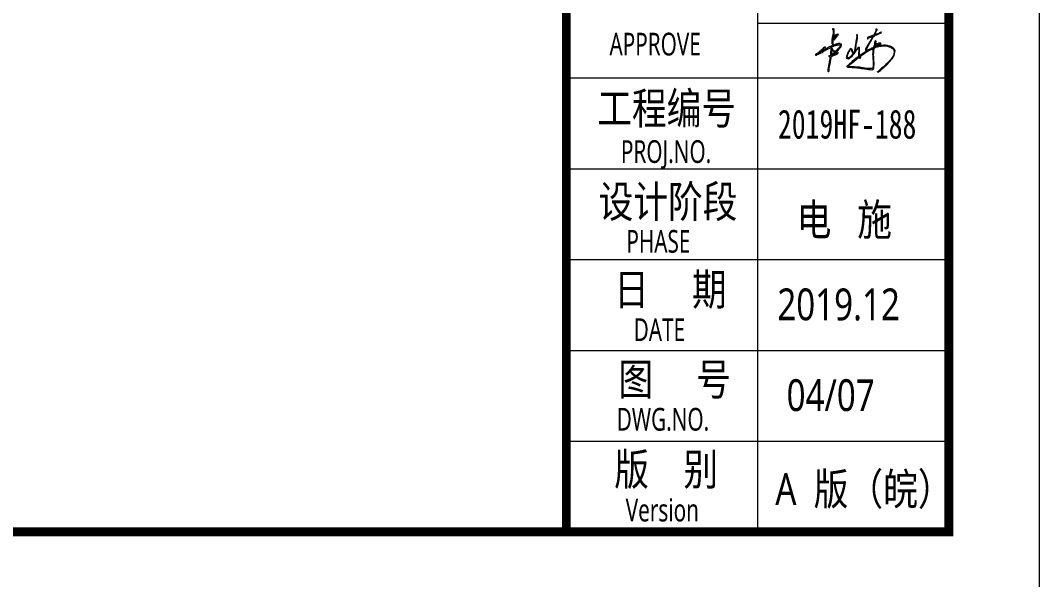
# Model space of a CAD drawing. Header units: inches. Extents: x -3272461 to -2504170, y 403793 to 1071042.
# Drawn here: x -2957529 to -2940702, y 711843 to 721081 of the extents above; entities that cross this region are included whole.
import ezdxf
from ezdxf.enums import TextEntityAlignment as Align

# ---------------------------------------------------------------- set-up
doc = ezdxf.new("R2010")
doc.units = ezdxf.units.IN
doc.header["$LTSCALE"] = 1000
doc.header["$MEASUREMENT"] = 0
doc.linetypes.add('LENGSHUI', pattern=[22, 20, -1, 0, -1])
doc.layers.get('0').update_dxf_attribs({"lineweight": 18})
for name, color, linetype, lineweight in [('0-TK', 4, 'Continuous', 18), ('00签名', 7, 'LENGSHUI', 18), ('PUB_TITLE', 153, 'Continuous', 18), ('图签文字', 4, 'Continuous', 18)]:
    doc.layers.add(name, color=color, linetype=linetype, lineweight=lineweight)
doc.styles.add('-黑体', font='', dxfattribs={"width": 0.7})
doc.styles.add('建筑图签-黑', font='', dxfattribs={"width": 0.7})
doc.styles.get('-黑体').set_extended_font_data('微软雅黑')
doc.styles.get('建筑图签-黑').set_extended_font_data('黑体')

msp = doc.modelspace()

# ---------------------------------------------------------------- hatches: boundary and pattern name
at = {"layer": '00签名', "linetype": 'Continuous'}
h = msp.add_hatch(color=256, dxfattribs=at)
edge = h.paths.add_edge_path(flags=0)
edge.add_arc((-2944113.8, 720697.3), 12.6, 162.8312, 244.10055, ccw=False)
edge.add_line((-2944125.8, 720701), (-2944125.8, 720726.5))
edge.add_line((-2944125.8, 720726.5), (-2944125.4, 720743.3))
edge.add_line((-2944125.4, 720743.3), (-2944125.4, 720766))
edge.add_line((-2944125.4, 720766), (-2944115.7, 720823.6))
edge.add_line((-2944115.7, 720823.6), (-2944106.5, 720870.1))
edge.add_line((-2944106.5, 720870.1), (-2944105.6, 720925.5))
edge.add_line((-2944105.6, 720925.5), (-2944108.7, 720928.6))
edge.add_line((-2944108.7, 720928.6), (-2944111.1, 720922.3))
edge.add_line((-2944111.1, 720922.3), (-2944116.6, 720923.1))
edge.add_line((-2944116.6, 720923.1), (-2944115.8, 720949.2))
edge.add_arc((-2944112.5, 720938), 11.7, 4.53423, 106.73752, ccw=False)
edge.add_line((-2944100.8, 720938.9), (-2944098.5, 720923.9))
edge.add_line((-2944098.5, 720923.9), (-2944099.2, 720863.9))
edge.add_line((-2944099.2, 720863.9), (-2944099.2, 720851.2))
edge.add_line((-2944099.2, 720851.2), (-2944105.6, 720824.4))
edge.add_line((-2944105.6, 720824.4), (-2944112.7, 720794.4))
edge.add_line((-2944112.7, 720794.4), (-2944112.8, 720792.5))
edge.add_line((-2944112.8, 720792.5), (-2944106.1, 720791.9))
edge.add_line((-2944106.1, 720791.9), (-2944100.2, 720807))
edge.add_line((-2944100.2, 720807), (-2944095.1, 720820.4))
edge.add_line((-2944095.1, 720820.4), (-2944087.8, 720829.7))
edge.add_line((-2944087.8, 720829.7), (-2944063, 720848.3))
edge.add_line((-2944063, 720848.3), (-2944038.5, 720856.9))
edge.add_line((-2944038.5, 720856.9), (-2944030, 720852.6))
edge.add_line((-2944030, 720852.6), (-2944038.9, 720828.2))
edge.add_line((-2944038.9, 720828.2), (-2944058.3, 720803))
edge.add_line((-2944058.3, 720803), (-2944083.1, 720776.7))
edge.add_line((-2944083.1, 720776.7), (-2944099.8, 720756.1))
edge.add_arc((-2944098.1, 720764.3), 8.36, 172.35772, 258.29772, ccw=False)
edge.add_line((-2944106.4, 720765.4), (-2944074.2, 720800.3))
edge.add_line((-2944074.2, 720800.3), (-2944067.2, 720811.5))
edge.add_line((-2944067.2, 720811.5), (-2944062.6, 720819.7))
edge.add_line((-2944062.6, 720819.7), (-2944059.5, 720826.3))
edge.add_line((-2944059.5, 720826.3), (-2944054.4, 720832.5))
edge.add_line((-2944054.4, 720832.5), (-2944048.2, 720837.1))
edge.add_line((-2944048.2, 720837.1), (-2944043.1, 720839.1))
edge.add_line((-2944043.1, 720839.1), (-2944043.7, 720840.8))
edge.add_line((-2944043.7, 720840.8), (-2944045.1, 720842.2))
edge.add_line((-2944045.1, 720842.2), (-2944047.7, 720842.9))
edge.add_line((-2944047.7, 720842.9), (-2944050.6, 720842.5))
edge.add_line((-2944050.6, 720842.5), (-2944054, 720840.5))
edge.add_line((-2944054, 720840.5), (-2944054.8, 720838.4))
edge.add_line((-2944054.8, 720838.4), (-2944056.7, 720835.9))
edge.add_line((-2944056.7, 720835.9), (-2944059.5, 720835.7))
edge.add_line((-2944059.5, 720835.7), (-2944064.1, 720835.7))
edge.add_line((-2944064.1, 720835.7), (-2944065.4, 720835.1))
edge.add_line((-2944065.4, 720835.1), (-2944065.4, 720833.2))
edge.add_line((-2944065.4, 720833.2), (-2944065.2, 720831.5))
edge.add_line((-2944065.2, 720831.5), (-2944066.2, 720829.8))
edge.add_line((-2944066.2, 720829.8), (-2944068.6, 720829.8))
edge.add_line((-2944068.6, 720829.8), (-2944070.9, 720830))
edge.add_line((-2944070.9, 720830), (-2944072.6, 720828.5))
edge.add_line((-2944072.6, 720828.5), (-2944074.7, 720825.1))
edge.add_line((-2944074.7, 720825.1), (-2944075.7, 720824.3))
edge.add_line((-2944075.7, 720824.3), (-2944077.2, 720823))
edge.add_line((-2944077.2, 720823), (-2944079.1, 720819.9))
edge.add_line((-2944079.1, 720819.9), (-2944081.2, 720818.2))
edge.add_line((-2944081.2, 720818.2), (-2944083.1, 720816.1))
edge.add_line((-2944083.1, 720816.1), (-2944084.6, 720814.4))
edge.add_line((-2944084.6, 720814.4), (-2944088.4, 720811.6))
edge.add_line((-2944088.4, 720811.6), (-2944089.9, 720809.7))
edge.add_line((-2944089.9, 720809.7), (-2944092.4, 720805.1))
edge.add_line((-2944092.4, 720805.1), (-2944093.3, 720803.6))
edge.add_line((-2944093.3, 720803.6), (-2944095.6, 720798.9))
edge.add_line((-2944095.6, 720798.9), (-2944097.3, 720793.2))
edge.add_line((-2944097.3, 720793.2), (-2944098.3, 720790.3))
edge.add_line((-2944098.3, 720790.3), (-2944098.7, 720787.3))
edge.add_line((-2944098.7, 720787.3), (-2944099.4, 720785.9))
edge.add_line((-2944099.4, 720785.9), (-2944116, 720785.6))
edge.add_line((-2944116, 720785.6), (-2944115, 720778.2))
edge.add_line((-2944115, 720778.2), (-2944115.5, 720772))
edge.add_line((-2944115.5, 720772), (-2944116.1, 720765))
edge.add_line((-2944116.1, 720765), (-2944115.8, 720761.2))
edge.add_line((-2944115.8, 720761.2), (-2944117.7, 720757.2))
edge.add_line((-2944117.7, 720757.2), (-2944118.5, 720754.5))
edge.add_line((-2944118.5, 720754.5), (-2944117.2, 720749.1))
edge.add_line((-2944117.2, 720749.1), (-2944116.9, 720745.9))
edge.add_line((-2944116.9, 720745.9), (-2944116.3, 720742.7))
edge.add_line((-2944116.3, 720742.7), (-2944115.8, 720740))
edge.add_line((-2944115.8, 720740), (-2944115, 720735.1))
edge.add_line((-2944115, 720735.1), (-2944115.8, 720730.6))
edge.add_line((-2944115.8, 720730.6), (-2944116.6, 720727.9))
edge.add_line((-2944116.6, 720727.9), (-2944118.5, 720724.4))
edge.add_line((-2944118.5, 720724.4), (-2944118.5, 720719.8))
edge.add_line((-2944118.5, 720719.8), (-2944118.5, 720715.8))
edge.add_line((-2944118.5, 720715.8), (-2944117.7, 720710.9))
edge.add_line((-2944117.7, 720710.9), (-2944117.2, 720705))
edge.add_line((-2944117.2, 720705), (-2944115.5, 720699.1))
edge.add_line((-2944115.5, 720699.1), (-2944115.3, 720693.2))
edge.add_line((-2944115.3, 720693.2), (-2944113.9, 720688.3))
edge.add_line((-2944113.9, 720688.3), (-2944115.5, 720686.2))
edge.add_line((-2944115.5, 720686.2), (-2944119.3, 720686))
for points in [[(-2943372.8, 720223.5), (-2943331.4, 720255.3), (-2943221.4, 720353), (-2943150.3, 720428.3), (-2943132.4, 720454.2), (-2943118.3, 720473.3), (-2943109.9, 720489.6), (-2943095.8, 720527.2), (-2943090.8, 720554.1), (-2943089.6, 720579.4), (-2943093.6, 720594), (-2943110.7, 720617.2), (-2943121.1, 720628.7), (-2943131.6, 720635.1), (-2943143.5, 720642.1), (-2943156, 720649.6), (-2943170.9, 720655), (-2943183.3, 720657.5), (-2943199.8, 720662.5), (-2943213.7, 720666), (-2943236.1, 720668.9), (-2943253.5, 720670.9), (-2943281.9, 720670.9), (-2943319.7, 720667.5), (-2943347.1, 720666), (-2943356.1, 720661), (-2943372.5, 720658), (-2943393.4, 720648.6), (-2943406.8, 720646.1), (-2943385.4, 720661), (-2943359, 720673.4), (-2943349.6, 720683.9), (-2943343.1, 720687.4), (-2943330.7, 720690.8), (-2943323.7, 720695.3), (-2943321.7, 720699.8), (-2943329.2, 720706.3), (-2943336.1, 720710.7), (-2943352.1, 720706.3), (-2943360.5, 720702.3), (-2943366, 720697.3), (-2943377.5, 720694.8), (-2943390.4, 720693.3), (-2943408.8, 720693.3), (-2943413.5, 720697.9), (-2943407.8, 720706.6), (-2943406.6, 720721.7), (-2943403.4, 720733), (-2943402.8, 720740.5), (-2943409.1, 720745.5), (-2943414.1, 720747.4), (-2943419.1, 720741.1), (-2943424.2, 720731.1), (-2943426.7, 720723.6), (-2943427.9, 720713.5), (-2943429.8, 720699.1), (-2943429.8, 720690.3), (-2943430.4, 720680.3), (-2943432.9, 720672.1), (-2943436.1, 720663.4), (-2943438, 720654.6), (-2943440.5, 720645.8), (-2943444.2, 720632), (-2943444.2, 720622.6), (-2943447.4, 720613.8), (-2943450.5, 720603.8), (-2943454.3, 720591.2), (-2943456.2, 720545.3), (-2943458.5, 720519.4), (-2943457.4, 720494.6), (-2943457.4, 720471), (-2943454, 720439.4), (-2943452.9, 720413.5), (-2943450.6, 720393.2), (-2943450.6, 720367.3), (-2943451.7, 720329), (-2943454, 720308.8), (-2943455.2, 720294.1), (-2943461.8, 720289.6), (-2943469.6, 720285.7), (-2943479.1, 720285.2), (-2943498.5, 720285.2), (-2943517.4, 720285.7), (-2943539.7, 720285.7), (-2943563.6, 720289.1), (-2943585.2, 720291.8), (-2943673.6, 720307.3), (-2943696.7, 720307.3), (-2943722.7, 720308.7), (-2943757, 720311.5), (-2943791.4, 720312.9), (-2943827.8, 720315), (-2943849.6, 720319.3), (-2943863.6, 720320.7), (-2943842.5, 720343.8), (-2943816.6, 720362), (-2943793.5, 720385.8), (-2943770.3, 720404.7), (-2943693.8, 720468.4), (-2943657.1, 720491.9), (-2943597.8, 720535.5), (-2943542, 720571.9), (-2943528.9, 720579.7), (-2943513.3, 720589.5), (-2943492.8, 720594.3), (-2943465.6, 720606.5), (-2943454.4, 720615.7), (-2943448.5, 720619.6), (-2943444.2, 720621.7), (-2943444.2, 720632.4), (-2943422.2, 720645.4), (-2943409.7, 720655.3), (-2943385.1, 720669.9), (-2943370.9, 720678.5), (-2943364.9, 720683.7), (-2943361, 720686.3), (-2943368.3, 720687.2), (-2943376.1, 720684.6), (-2943384.7, 720684.2), (-2943401.5, 720686.7), (-2943411, 720686.7), (-2943414.9, 720677.3), (-2943417, 720665.2), (-2943420.1, 720656.6), (-2943423.9, 720647.1), (-2943426.9, 720642.4), (-2943451.5, 720631.6), (-2943458.4, 720627.7), (-2943466.6, 720624.3), (-2943475.2, 720619.9), (-2943490.8, 720613.1), (-2943505, 720605.7), (-2943516.2, 720600.1), (-2943527.9, 720596.2), (-2943536.5, 720592.8), (-2943547.7, 720591.9), (-2943557.2, 720593.7), (-2943565.8, 720596.2), (-2943566.2, 720598.8), (-2943557.2, 720619.1), (-2943516.4, 720689.3), (-2943442.5, 720812.8), (-2943434.6, 720819.4), (-2943427.9, 720822.7), (-2943423.5, 720829), (-2943409.6, 720835.3), (-2943388.4, 720843), (-2943343.6, 720864.1), (-2943327.7, 720870.9), (-2943317.6, 720877.1), (-2943311.3, 720883.9), (-2943315.6, 720888.7), (-2943319, 720887.7), (-2943322.4, 720884.4), (-2943328.2, 720880), (-2943343.1, 720875.7), (-2943353.7, 720869.9), (-2943364.8, 720864.1), (-2943375.8, 720860.3), (-2943390.8, 720855.5), (-2943399, 720852.6), (-2943410.5, 720848.7), (-2943420.1, 720845.9), (-2943425.9, 720844.4), (-2943429.8, 720843.9), (-2943408.6, 720878.1), (-2943399.9, 720897.3), (-2943393.2, 720910.3), (-2943387.9, 720914.2), (-2943384.5, 720923.3), (-2943384.5, 720933), (-2943387.6, 720937.4), (-2943407.9, 720936), (-2943407, 720929.4), (-2943404.6, 720925.1), (-2943403.7, 720920.9), (-2943405.1, 720915.7), (-2943407, 720911.4), (-2943408.4, 720907.2), (-2943429.2, 720864.1), (-2943435.8, 720853.2), (-2943441.1, 720841.4), (-2943444.8, 720834.8), (-2943530, 720804), (-2943537.6, 720799.3), (-2943542.4, 720797.4), (-2943545.7, 720788.9), (-2943549.6, 720783.2), (-2943546, 720779.8), (-2943543, 720777.5), (-2943538.3, 720775.9), (-2943535, 720778.2), (-2943536, 720783.5), (-2943533.7, 720787.5), (-2943450.6, 720821.4), (-2943575.3, 720611.7), (-2943578.8, 720600.2), (-2943578.1, 720595), (-2943578.1, 720590.9), (-2943577.7, 720587.2), (-2943573.6, 720584.6), (-2943568.4, 720582.4), (-2943561.7, 720581.7), (-2943553.2, 720580.9), (-2943548.4, 720580.5), (-2943547.3, 720578.3), (-2943580.9, 720558.5), (-2943635.1, 720524), (-2943734.4, 720451.9), (-2943794.2, 720404), (-2943844.1, 720359.7), (-2943853.3, 720353), (-2943860, 720343.9), (-2943867.5, 720336.3), (-2943880, 720328), (-2943886.7, 720322.1), (-2943884.2, 720315.4), (-2943881.7, 720311.3), (-2943870.8, 720309.6), (-2943842.4, 720307.1), (-2943798.9, 720304.6), (-2943762.1, 720302.9), (-2943737.9, 720300.4), (-2943719.5, 720298.7), (-2943696.1, 720296.2), (-2943672.6, 720294.6), (-2943660.1, 720291.2), (-2943640.9, 720287), (-2943618.3, 720285.4), (-2943591.5, 720279.5), (-2943555.6, 720276.2), (-2943527.1, 720271.2), (-2943497.9, 720269.5), (-2943480.3, 720266.1), (-2943461.9, 720271.2), (-2943446, 720280.3), (-2943441, 720289.5), (-2943436.8, 720304.6), (-2943436.8, 720321.3), (-2943436, 720354.7), (-2943436, 720383.1), (-2943436.8, 720399.8), (-2943440.2, 720421.6), (-2943441, 720441.6), (-2943441, 720462.5), (-2943441, 720475.1), (-2943444.4, 720512.7), (-2943441.9, 720545.2), (-2943440.2, 720592.9), (-2943435.2, 720610.4), (-2943432.7, 720623.8), (-2943410.1, 720637.2), (-2943378.3, 720645.5), (-2943359.1, 720651.4), (-2943339, 720654.7), (-2943319.8, 720656.4), (-2943292.2, 720659.7), (-2943267.1, 720660.6), (-2943243.7, 720658.9), (-2943215.2, 720653.9), (-2943201.9, 720652.2), (-2943185.1, 720643.9), (-2943166.7, 720638), (-2943154.2, 720630.5), (-2943130.8, 720617.1), (-2943118.2, 720603.7), (-2943109.9, 720595.4), (-2943107.4, 720585.4), (-2943104.9, 720571.2), (-2943104.9, 720555.3), (-2943104.9, 720545.2), (-2943107.4, 720530.2), (-2943111.6, 720516.8), (-2943116.6, 720502.6), (-2943125.8, 720483.4), (-2943136.6, 720469.2), (-2943160.8, 720434.1), (-2943189.3, 720401.1), (-2943202.9, 720389.1), (-2943213.4, 720375.6), (-2943238.9, 720353), (-2943252.4, 720341), (-2943262.9, 720329), (-2943282.4, 720311), (-2943314, 720293), (-2943368, 720239), (-2943390.4, 720223.5)], [(-2943720.1, 720842.9), (-2943722.6, 720839.9), (-2943722.6, 720835.3), (-2943721.6, 720829.8), (-2943721.1, 720825.3), (-2943721.1, 720819.3), (-2943721.1, 720814.7), (-2943721.1, 720809.2), (-2943721.6, 720801.2), (-2943723.1, 720792.6), (-2943724.1, 720786.6), (-2943724.6, 720782.1), (-2943726.1, 720776), (-2943727.1, 720770), (-2943729.2, 720761), (-2943731.2, 720753.4), (-2943732.7, 720746.9), (-2943733.7, 720739.9), (-2943733.7, 720732.3), (-2943733.7, 720725.8), (-2943735.2, 720719.3), (-2943736.7, 720712.2), (-2943738.2, 720704.2), (-2943738.7, 720699.7), (-2943739.7, 720694.1), (-2943740.7, 720686.1), (-2943743.2, 720679.6), (-2943743.7, 720674.5), (-2943744.2, 720668), (-2943745.2, 720662.5), (-2943748.2, 720648.4), (-2943750, 720640.3), (-2943750, 720633.9), (-2943750.9, 720625.8), (-2943752.7, 720615.9), (-2943754.5, 720605.1), (-2943759.9, 720594.2), (-2943759.9, 720582.5), (-2943760.8, 720572.6), (-2943763.5, 720562.7), (-2943768, 720552.7), (-2943768, 720546.4), (-2943771.7, 720541.9), (-2943775.3, 720549.1), (-2943778.9, 720556.3), (-2943783.4, 720566.3), (-2943789.7, 720578), (-2943793.3, 720587.9), (-2943799.6, 720600.6), (-2943807.8, 720613.2), (-2943811.4, 720619.5), (-2943814.1, 720621.3), (-2943819.5, 720618.6), (-2943825.8, 720613.2), (-2943833.1, 720606.9), (-2943840.3, 720596.9), (-2943846.6, 720587), (-2943851.1, 720578.9), (-2943857.4, 720568.1), (-2943862, 720560.8), (-2943866.5, 720550.9), (-2943871.9, 720538.3), (-2943875.5, 720527.5), (-2943880, 720516.6), (-2943884.5, 720506.7), (-2943885.4, 720500.4), (-2943889, 720491.4), (-2943890.8, 720484.1), (-2943890.8, 720477.8), (-2943893.6, 720467.9), (-2943889.9, 720458.9), (-2943880, 720454.4), (-2943876.4, 720449), (-2943866.5, 720448.1), (-2943858.3, 720448.1), (-2943851.1, 720449), (-2943842.1, 720451.7), (-2943829.4, 720460.7), (-2943819.5, 720472.4), (-2943798.7, 720492.3), (-2943780.7, 720513.9), (-2943768, 720525.7), (-2943749.1, 720550.9), (-2943742.8, 720564.5), (-2943735.5, 720575.3), (-2943721.1, 720595.1), (-2943707.5, 720607.8), (-2943698.5, 720616.8), (-2943686.8, 720620.4), (-2943685.9, 720615.9), (-2943685.9, 720605.1), (-2943685.9, 720593.3), (-2943687.7, 720579.8), (-2943688.6, 720567.2), (-2943690.4, 720554.5), (-2943691.3, 720540.1), (-2943694, 720528.4), (-2943694, 720519.3), (-2943694, 720507.6), (-2943694.9, 720492.3), (-2943694.9, 720482.3), (-2943694.9, 720477.8), (-2943694, 720474.2), (-2943686.8, 720467.9), (-2943682.3, 720464.3), (-2943674.1, 720461.6), (-2943667.8, 720459.8), (-2943666, 720459.8), (-2943664.2, 720459.8), (-2943667.8, 720463.4), (-2943664.2, 720463.4), (-2943657.9, 720463.4), (-2943654.3, 720464.3), (-2943654.3, 720470.6), (-2943660.6, 720470.6), (-2943666, 720470.6), (-2943672.3, 720473.3), (-2943675.9, 720482.3), (-2943677.7, 720489.6), (-2943677.7, 720496.8), (-2943677.7, 720505.8), (-2943676.8, 720513.9), (-2943676.8, 720529.3), (-2943676.8, 720539.2), (-2943676.8, 720546.4), (-2943674.1, 720570.8), (-2943674.1, 720581.6), (-2943673.2, 720606), (-2943673.2, 720614.1), (-2943675.9, 720626.7), (-2943677.7, 720632.1), (-2943682.3, 720633), (-2943685.9, 720633), (-2943692.2, 720633), (-2943697.6, 720632.1), (-2943703, 720628.5), (-2943706.6, 720624.9), (-2943709.3, 720623.1), (-2943717.5, 720615), (-2943720.2, 720611.4), (-2943722, 720608.7), (-2943727.4, 720601.5), (-2943733.7, 720594.2), (-2943733.7, 720592.4), (-2943738.2, 720586.1), (-2943742.8, 720579.8), (-2943746.4, 720575.3), (-2943749.1, 720571.7), (-2943753.6, 720566.3), (-2943757.2, 720560.8), (-2943759.9, 720550.9), (-2943763.5, 720544.6), (-2943771.7, 720533.8), (-2943778, 720528.4), (-2943784.3, 720523.9), (-2943790.6, 720518.4), (-2943800.6, 720510.3), (-2943805.1, 720504.9), (-2943815, 720495.9), (-2943831.3, 720481.4), (-2943839.4, 720473.3), (-2943846.6, 720469.7), (-2943855.6, 720464.3), (-2943860.1, 720461.6), (-2943865.6, 720460.7), (-2943869.2, 720460.7), (-2943871.9, 720466.1), (-2943875.5, 720469.7), (-2943877.3, 720473.3), (-2943878.2, 720476.9), (-2943877.3, 720482.3), (-2943873.7, 720483.2), (-2943874.6, 720493.2), (-2943875.5, 720499.5), (-2943874.6, 720505.8), (-2943871, 720512.1), (-2943868.3, 720517.5), (-2943865.6, 720526.6), (-2943861.1, 720534.7), (-2943858.3, 720541), (-2943856.5, 720547.3), (-2943851.1, 720556.3), (-2943846.6, 720566.3), (-2943842.1, 720573.5), (-2943837.6, 720574.4), (-2943834.9, 720585.2), (-2943831.3, 720593.3), (-2943824.9, 720598.7), (-2943815.9, 720604.2), (-2943811.4, 720603.3), (-2943809.6, 720598.7), (-2943809.6, 720591.5), (-2943808.7, 720585.2), (-2943806, 720578), (-2943802.4, 720572.6), (-2943798.7, 720568.1), (-2943798.7, 720560.8), (-2943796.9, 720554.5), (-2943794.2, 720550.9), (-2943792.4, 720546.4), (-2943789.7, 720540.1), (-2943788.8, 720532.9), (-2943784.3, 720532), (-2943781.6, 720532), (-2943776, 720530.5), (-2943771.7, 720533.8), (-2943764.3, 720543.9), (-2943759.9, 720550.9), (-2943758.9, 720554.7), (-2943757.7, 720560.9), (-2943753.6, 720566.3), (-2943749.1, 720571.7), (-2943752.4, 720577.2), (-2943750.3, 720582.9), (-2943749.6, 720584.3), (-2943745.6, 720598.3), (-2943742.8, 720604.5), (-2943742.2, 720611.2), (-2943740.2, 720618.2), (-2943739.7, 720623.6), (-2943738.2, 720633.1), (-2943735.7, 720642.5), (-2943735.5, 720648.4), (-2943733.3, 720657.7), (-2943731.2, 720663.3), (-2943730.6, 720673), (-2943729.7, 720686.3), (-2943727.2, 720699.7), (-2943724.7, 720707.6), (-2943720.7, 720718.1), (-2943717.7, 720734.5), (-2943717, 720748.9), (-2943716.4, 720757.7), (-2943713.3, 720764.6), (-2943711.4, 720777.2), (-2943708.3, 720790.3), (-2943708.9, 720810.4), (-2943707, 720824.8), (-2943707, 720836.7), (-2943707, 720842.3)], [(-2944260.7, 720622.2), (-2944263.1, 720625.2), (-2944270.9, 720626.4), (-2944274.5, 720625.2), (-2944275.7, 720620.4), (-2944280.5, 720613.8), (-2944283.5, 720608.4), (-2944291.3, 720603.6), (-2944296.1, 720600), (-2944302.7, 720594.6), (-2944307.5, 720589.2), (-2944311.1, 720586.2), (-2944317.1, 720581.4), (-2944321.3, 720577.8), (-2944329.7, 720570.6), (-2944327.5, 720573.2), (-2944333.6, 720566.5), (-2944340.3, 720561.8), (-2944345.7, 720557.1), (-2944348.4, 720553), (-2944353.1, 720549.7), (-2944358.5, 720543.6), (-2944361.9, 720540.9), (-2944367.3, 720537.5), (-2944374, 720533.5), (-2944385.5, 720529.5), (-2944392.2, 720526.8), (-2944396.2, 720524.1), (-2944401, 720520), (-2944403, 720517.3), (-2944404.3, 720513.3), (-2944404.3, 720508.6), (-2944398.3, 720505.2), (-2944388.2, 720508.6), (-2944381.4, 720514), (-2944371.3, 720516.7), (-2944354.5, 720520.7), (-2944349.1, 720526.8), (-2944340.3, 720531.5), (-2944330.9, 720534.8), (-2944318.1, 720540.9), (-2944307.3, 720547), (-2944285.8, 720553), (-2944277, 720561.8), (-2944264.2, 720571.9), (-2944243.4, 720581.3), (-2944235.3, 720587.3), (-2944224.5, 720594.1), (-2944205, 720604.8), (-2944194.2, 720609.6), (-2944176.7, 720619), (-2944157.1, 720629.1), (-2944146.4, 720634.5), (-2944139, 720639.2), (-2944130.9, 720643.2), (-2944115.4, 720651.3), (-2944094.5, 720659.4), (-2944070.3, 720666.1), (-2944059.5, 720670.1), (-2944046.7, 720673.5), (-2944039.3, 720674.8), (-2944029.8, 720677.5), (-2944021.1, 720678.9), (-2944010.3, 720678.9), (-2943995.5, 720678.9), (-2943988.1, 720677.5), (-2943986.7, 720670.8), (-2943989.4, 720662.7), (-2943993.5, 720654.7), (-2943998.9, 720646.6), (-2944005.6, 720637.8), (-2944010.3, 720632.4), (-2944016.4, 720626.4), (-2944023.8, 720621), (-2944029.2, 720614.9), (-2944039.3, 720606.2), (-2944042.6, 720602.8), (-2944048, 720596.8), (-2944052.1, 720592.7), (-2944057.5, 720588), (-2944066.2, 720580.6), (-2944072.3, 720573.9), (-2944078.3, 720565.8), (-2944088.4, 720568.4), (-2944091.8, 720572.1), (-2944096.1, 720575.7), (-2944101.7, 720581.7), (-2944109, 720589), (-2944115.3, 720594), (-2944121.3, 720599.9), (-2944120, 720606.9), (-2944121.3, 720615.2), (-2944128.6, 720615.5), (-2944136.9, 720615.5), (-2944143.2, 720614.2), (-2944146.2, 720608.2), (-2944146.6, 720604.9), (-2944148.2, 720597.3), (-2944149.9, 720588), (-2944150.9, 720583.3), (-2944151.5, 720578), (-2944151.5, 720572.1), (-2944151.5, 720565.8), (-2944152.9, 720559.4), (-2944153.5, 720551.5), (-2944153.2, 720545.8), (-2944153.2, 720539.9), (-2944153.5, 720533.9), (-2944155.2, 720525.3), (-2944156.2, 720518.3), (-2944156.9, 720501.2), (-2944158.7, 720498.3), (-2944162.9, 720498.3), (-2944171.2, 720498.3), (-2944176, 720500), (-2944178.4, 720500), (-2944180.2, 720495.9), (-2944180.2, 720491.1), (-2944179, 720485.7), (-2944178.4, 720480.4), (-2944174.2, 720476.8), (-2944168.2, 720475.6), (-2944164.7, 720475), (-2944157.5, 720478.6), (-2944161.5, 720459.6), (-2944163.9, 720452), (-2944163.9, 720444.5), (-2944167.6, 720435.6), (-2944168.6, 720424.3), (-2944169.5, 720417.7), (-2944172.8, 720407.8), (-2944174.7, 720401.7), (-2944176.1, 720393.3), (-2944176.4, 720383.8), (-2944179.3, 720374.3), (-2944181.1, 720363.6), (-2944184.1, 720349.4), (-2944187.1, 720341.7), (-2944187.7, 720331), (-2944187.7, 720320.9), (-2944189.4, 720310.3), (-2944191.8, 720303.2), (-2944193, 720295.5), (-2944194.2, 720283), (-2944196, 720268.8), (-2944196.6, 720261.7), (-2944197.1, 720252.2), (-2944197.7, 720243.3), (-2944197.7, 720239.7), (-2944193.6, 720238.5), (-2944189.4, 720237.4), (-2944186.5, 720237.4), (-2944181.1, 720237.9), (-2944178.8, 720242.1), (-2944179.9, 720245.1), (-2944179.9, 720251), (-2944178.8, 720259.3), (-2944176.4, 720267.6), (-2944178.2, 720277.1), (-2944175.8, 720286.6), (-2944172.8, 720308.5), (-2944172.8, 720319.2), (-2944169.3, 720329.2), (-2944166.3, 720348.8), (-2944160.4, 720363), (-2944159.2, 720370.7), (-2944156.8, 720379), (-2944155.6, 720389.1), (-2944154.4, 720398), (-2944152.7, 720412.8), (-2944151.5, 720424.1), (-2944151.5, 720431.8), (-2944146.1, 720456.7), (-2944145.5, 720469.2), (-2944143.2, 720478), (-2944140.8, 720481.6), (-2944135.4, 720487.5), (-2944128.9, 720489.9), (-2944114.7, 720494.6), (-2944104.6, 720498.8), (-2944086.8, 720505.9), (-2944072, 720511.8), (-2944060.7, 720517.8), (-2944047.7, 720523.1), (-2944038.8, 720528.4), (-2944034.6, 720533.8), (-2944028.1, 720541.5), (-2944028.1, 720546.2), (-2944032.2, 720552.7), (-2944038.2, 720557.5), (-2944041.1, 720559.9), (-2944049.4, 720562.2), (-2944054.2, 720562.2), (-2944058.9, 720562.2), (-2944067.2, 720559.9), (-2944072.6, 720554.5), (-2944074.3, 720552.1), (-2944075.5, 720550.4), (-2944071.4, 720547.4), (-2944067.2, 720545.6), (-2944063.7, 720543.8), (-2944057.1, 720543.8), (-2944053.6, 720546.2), (-2944051.8, 720546.2), (-2944050, 720545), (-2944049.4, 720543.3), (-2944055.4, 720540.3), (-2944058.3, 720538.5), (-2944061.9, 720536.7), (-2944068.4, 720533.8), (-2944075.5, 720530.2), (-2944079.1, 720529), (-2944085, 720526.7), (-2944090.4, 720524.3), (-2944095.1, 720522.5), (-2944102.8, 720516.6), (-2944108.2, 720513), (-2944111.7, 720510.7), (-2944116.5, 720508.3), (-2944121.2, 720505.9), (-2944124.8, 720504.7), (-2944128.9, 720502.9), (-2944127.1, 720505.5), (-2944122.8, 720508.6), (-2944118.4, 720512.3), (-2944116, 720514.2), (-2944103.9, 720522.7), (-2944098.6, 720527.4), (-2944092.3, 720531.6), (-2944086.5, 720536.3), (-2944079.2, 720542.6), (-2944077.1, 720547.4), (-2944083.4, 720554.7), (-2944088.1, 720557.9), (-2944093.9, 720561.5), (-2944100.2, 720565.2), (-2944106, 720571), (-2944110.7, 720575.7), (-2944115.9, 720581), (-2944121.7, 720586.2), (-2944125.4, 720589.9), (-2944130.7, 720596.2), (-2944132.8, 720596.2), (-2944132.8, 720589.9), (-2944133.8, 720583.1), (-2944134.9, 720575.2), (-2944135.9, 720569.9), (-2944136.4, 720561), (-2944136.4, 720552.1), (-2944137, 720544.7), (-2944138.5, 720535.8), (-2944139.1, 720529), (-2944140.6, 720521.6), (-2944141.7, 720517.4), (-2944142.2, 720515.3), (-2944139.6, 720511.1), (-2944139.1, 720508.5), (-2944139.6, 720506.4), (-2944134.9, 720513.8), (-2944124.9, 720525.3), (-2944119.6, 720530.6), (-2944110.7, 720531.6), (-2944099.1, 720540.5), (-2944095.5, 720545.3), (-2944091.3, 720549.5), (-2944088.1, 720554.2), (-2944086.5, 720556.3), (-2944075.5, 720546.8), (-2944058.2, 720564.7), (-2944022.5, 720592.7), (-2944017.3, 720602.3), (-2944012.9, 720609.8), (-2944006.2, 720619.4), (-2943996.5, 720629.8), (-2943986.1, 720641), (-2943980.9, 720651.4), (-2943976.4, 720660.3), (-2943974.9, 720667), (-2943973.4, 720679.7), (-2943975.7, 720685.6), (-2943982.4, 720689.3), (-2943992.8, 720694.5), (-2943995.8, 720696.8), (-2944003.2, 720698.2), (-2944018.8, 720698.2), (-2944029.2, 720696.8), (-2944036.7, 720694.5), (-2944056.8, 720687.1), (-2944065.7, 720685.6), (-2944079.8, 720682.6), (-2944088.8, 720678.9), (-2944102.9, 720674.5), (-2944120, 720669.2), (-2944126.7, 720666.3), (-2944132.7, 720662.6), (-2944143.1, 720656.6), (-2944157.2, 720650.7), (-2944163.2, 720648.4), (-2944170.6, 720646.2), (-2944176.6, 720644), (-2944185.5, 720637.3), (-2944194.4, 720632.1), (-2944201.9, 720627.6), (-2944210, 720623.1), (-2944219, 720617.9), (-2944227.9, 720614.2), (-2944241.3, 720603.8), (-2944248, 720600.8), (-2944255.4, 720597.9), (-2944272.5, 720591.2), (-2944281.5, 720583), (-2944288.2, 720579.3), (-2944294.9, 720574.8), (-2944298.6, 720572.6), (-2944309, 720566.6), (-2944317.2, 720562.9), (-2944326.1, 720557), (-2944334.3, 720551), (-2944340.2, 720548.1), (-2944349.9, 720542.1), (-2944357.4, 720537.6), (-2944325.4, 720562.2), (-2944309.7, 720576.3), (-2944303, 720581.5), (-2944294.9, 720587.5)], [(-2944251.8, 720636.2), (-2944251.8, 720639.3), (-2944252, 720642.3), (-2944249.2, 720644.4), (-2944245.7, 720646.1), (-2944243.1, 720646.1), (-2944240, 720643.3), (-2944239, 720641.1), (-2944239, 720638.3), (-2944240.5, 720635.3), (-2944244.2, 720634.3), (-2944246.8, 720634.3), (-2944250.1, 720632.7)]]:
    msp.add_hatch(color=256, dxfattribs=at).paths.add_polyline_path(points, flags=0)

# ---------------------------------------------------------------- linework, layer by layer
at = {"layer": '0-TK'}
msp.add_lwpolyline([(-2948516.4, 712630.6, 144, 144, 0), (-2948516.4, 772630.6, 144, 144, 0)], format="xyseb", dxfattribs=at)
at = {"layer": '00签名', "linetype": 'Continuous'}
msp.add_lwpolyline([(-2944119.3, 720686, -0.3702553), (-2944125.8, 720701), (-2944125.8, 720726.5), (-2944125.4, 720743.3), (-2944125.4, 720766), (-2944115.7, 720823.6), (-2944106.5, 720870.1), (-2944105.6, 720925.5), (-2944108.7, 720928.6), (-2944111.1, 720922.3), (-2944116.6, 720923.1), (-2944115.8, 720949.2, -0.4780648), (-2944100.8, 720938.9), (-2944098.5, 720923.9), (-2944099.2, 720863.9), (-2944099.2, 720851.2), (-2944105.6, 720824.4), (-2944112.7, 720794.4), (-2944112.8, 720792.5), (-2944106.1, 720791.9), (-2944100.2, 720807), (-2944095.1, 720820.4), (-2944087.8, 720829.7), (-2944063, 720848.3), (-2944038.5, 720856.9), (-2944030, 720852.6), (-2944038.9, 720828.2), (-2944058.3, 720803), (-2944083.1, 720776.7), (-2944099.8, 720756.1, -0.3936081), (-2944106.4, 720765.4), (-2944074.2, 720800.3), (-2944067.2, 720811.5), (-2944062.6, 720819.7), (-2944059.5, 720826.3), (-2944054.4, 720832.5), (-2944048.2, 720837.1), (-2944043.1, 720839.1), (-2944043.7, 720840.8), (-2944045.1, 720842.2), (-2944047.7, 720842.9), (-2944050.6, 720842.5), (-2944054, 720840.5), (-2944054.8, 720838.4), (-2944056.7, 720835.9), (-2944059.5, 720835.7), (-2944064.1, 720835.7), (-2944065.4, 720835.1), (-2944065.4, 720833.2), (-2944065.2, 720831.5), (-2944066.2, 720829.8), (-2944068.6, 720829.8), (-2944070.9, 720830), (-2944072.6, 720828.5), (-2944074.7, 720825.1), (-2944075.7, 720824.3), (-2944077.2, 720823), (-2944079.1, 720819.9), (-2944081.2, 720818.2), (-2944083.1, 720816.1), (-2944084.6, 720814.4), (-2944088.4, 720811.6), (-2944089.9, 720809.7), (-2944092.4, 720805.1), (-2944093.3, 720803.6), (-2944095.6, 720798.9), (-2944097.3, 720793.2), (-2944098.3, 720790.3), (-2944098.7, 720787.3), (-2944099.4, 720785.9), (-2944116, 720785.6), (-2944115, 720778.2), (-2944115.5, 720772), (-2944116.1, 720765), (-2944115.8, 720761.2), (-2944117.7, 720757.2), (-2944118.5, 720754.5), (-2944117.2, 720749.1), (-2944116.9, 720745.9), (-2944116.3, 720742.7), (-2944115.8, 720740), (-2944115, 720735.1), (-2944115.8, 720730.6), (-2944116.6, 720727.9), (-2944118.5, 720724.4), (-2944118.5, 720719.8), (-2944118.5, 720715.8), (-2944117.7, 720710.9), (-2944117.2, 720705), (-2944115.5, 720699.1), (-2944115.3, 720693.2), (-2944113.9, 720688.3), (-2944115.5, 720686.2)], format="xyb", close=True, dxfattribs=at)
msp.add_lwpolyline([(-2943372.8, 720223.5), (-2943331.4, 720255.3), (-2943221.4, 720353), (-2943150.3, 720428.3), (-2943132.4, 720454.2), (-2943118.3, 720473.3), (-2943109.9, 720489.6), (-2943095.8, 720527.2), (-2943090.8, 720554.1), (-2943089.6, 720579.4), (-2943093.6, 720594), (-2943110.7, 720617.2), (-2943121.1, 720628.7), (-2943131.6, 720635.1), (-2943143.5, 720642.1), (-2943156, 720649.6), (-2943170.9, 720655), (-2943183.3, 720657.5), (-2943199.8, 720662.5), (-2943213.7, 720666), (-2943236.1, 720668.9), (-2943253.5, 720670.9), (-2943281.9, 720670.9), (-2943319.7, 720667.5), (-2943347.1, 720666), (-2943356.1, 720661), (-2943372.5, 720658), (-2943393.4, 720648.6), (-2943406.8, 720646.1), (-2943385.4, 720661), (-2943359, 720673.4), (-2943349.6, 720683.9), (-2943343.1, 720687.4), (-2943330.7, 720690.8), (-2943323.7, 720695.3), (-2943321.7, 720699.8), (-2943329.2, 720706.3), (-2943336.1, 720710.7), (-2943352.1, 720706.3), (-2943360.5, 720702.3), (-2943366, 720697.3), (-2943377.5, 720694.8), (-2943390.4, 720693.3), (-2943408.8, 720693.3), (-2943413.5, 720697.9), (-2943407.8, 720706.6), (-2943406.6, 720721.7), (-2943403.4, 720733), (-2943402.8, 720740.5), (-2943409.1, 720745.5), (-2943414.1, 720747.4), (-2943419.1, 720741.1), (-2943424.2, 720731.1), (-2943426.7, 720723.6), (-2943427.9, 720713.5), (-2943429.8, 720699.1), (-2943429.8, 720690.3), (-2943430.4, 720680.3), (-2943432.9, 720672.1), (-2943436.1, 720663.4), (-2943438, 720654.6), (-2943440.5, 720645.8), (-2943444.2, 720632), (-2943444.2, 720622.6), (-2943447.4, 720613.8), (-2943450.5, 720603.8), (-2943454.3, 720591.2), (-2943456.2, 720545.3), (-2943458.5, 720519.4), (-2943457.4, 720494.6), (-2943457.4, 720471), (-2943454, 720439.4), (-2943452.9, 720413.5), (-2943450.6, 720393.2), (-2943450.6, 720367.3), (-2943451.7, 720329), (-2943454, 720308.8), (-2943455.2, 720294.1), (-2943461.8, 720289.6), (-2943469.6, 720285.7), (-2943479.1, 720285.2), (-2943498.5, 720285.2), (-2943517.4, 720285.7), (-2943539.7, 720285.7), (-2943563.6, 720289.1), (-2943585.2, 720291.8), (-2943673.6, 720307.3), (-2943696.7, 720307.3), (-2943722.7, 720308.7), (-2943757, 720311.5), (-2943791.4, 720312.9), (-2943827.8, 720315), (-2943849.6, 720319.3), (-2943863.6, 720320.7), (-2943842.5, 720343.8), (-2943816.6, 720362), (-2943793.5, 720385.8), (-2943770.3, 720404.7), (-2943693.8, 720468.4), (-2943657.1, 720491.9), (-2943597.8, 720535.5), (-2943542, 720571.9), (-2943528.9, 720579.7), (-2943513.3, 720589.5), (-2943492.8, 720594.3), (-2943465.6, 720606.5), (-2943454.4, 720615.7), (-2943448.5, 720619.6), (-2943444.2, 720621.7), (-2943444.2, 720632.4), (-2943422.2, 720645.4), (-2943409.7, 720655.3), (-2943385.1, 720669.9), (-2943370.9, 720678.5), (-2943364.9, 720683.7), (-2943361, 720686.3), (-2943368.3, 720687.2), (-2943376.1, 720684.6), (-2943384.7, 720684.2), (-2943401.5, 720686.7), (-2943411, 720686.7), (-2943414.9, 720677.3), (-2943417, 720665.2), (-2943420.1, 720656.6), (-2943423.9, 720647.1), (-2943426.9, 720642.4), (-2943451.5, 720631.6), (-2943458.4, 720627.7), (-2943466.6, 720624.3), (-2943475.2, 720619.9), (-2943490.8, 720613.1), (-2943505, 720605.7), (-2943516.2, 720600.1), (-2943527.9, 720596.2), (-2943536.5, 720592.8), (-2943547.7, 720591.9), (-2943557.2, 720593.7), (-2943565.8, 720596.2), (-2943566.2, 720598.8), (-2943557.2, 720619.1), (-2943516.4, 720689.3), (-2943442.5, 720812.8), (-2943434.6, 720819.4), (-2943427.9, 720822.7), (-2943423.5, 720829), (-2943409.6, 720835.3), (-2943388.4, 720843), (-2943343.6, 720864.1), (-2943327.7, 720870.9), (-2943317.6, 720877.1), (-2943311.3, 720883.9), (-2943315.6, 720888.7), (-2943319, 720887.7), (-2943322.4, 720884.4), (-2943328.2, 720880), (-2943343.1, 720875.7), (-2943353.7, 720869.9), (-2943364.8, 720864.1), (-2943375.8, 720860.3), (-2943390.8, 720855.5), (-2943399, 720852.6), (-2943410.5, 720848.7), (-2943420.1, 720845.9), (-2943425.9, 720844.4), (-2943429.8, 720843.9), (-2943408.6, 720878.1), (-2943399.9, 720897.3), (-2943393.2, 720910.3), (-2943387.9, 720914.2), (-2943384.5, 720923.3), (-2943384.5, 720933), (-2943387.6, 720937.4), (-2943407.9, 720936), (-2943407, 720929.4), (-2943404.6, 720925.1), (-2943403.7, 720920.9), (-2943405.1, 720915.7), (-2943407, 720911.4), (-2943408.4, 720907.2), (-2943429.2, 720864.1), (-2943435.8, 720853.2), (-2943441.1, 720841.4), (-2943444.8, 720834.8), (-2943530, 720804), (-2943537.6, 720799.3), (-2943542.4, 720797.4), (-2943545.7, 720788.9), (-2943549.6, 720783.2), (-2943546, 720779.8), (-2943543, 720777.5), (-2943538.3, 720775.9), (-2943535, 720778.2), (-2943536, 720783.5), (-2943533.7, 720787.5), (-2943450.6, 720821.4), (-2943575.3, 720611.7), (-2943578.8, 720600.2), (-2943578.1, 720595), (-2943578.1, 720590.9), (-2943577.7, 720587.2), (-2943573.6, 720584.6), (-2943568.4, 720582.4), (-2943561.7, 720581.7), (-2943553.2, 720580.9), (-2943548.4, 720580.5), (-2943547.3, 720578.3), (-2943580.9, 720558.5), (-2943635.1, 720524), (-2943734.4, 720451.9), (-2943794.2, 720404), (-2943844.1, 720359.7), (-2943853.3, 720353), (-2943860, 720343.9), (-2943867.5, 720336.3), (-2943880, 720328), (-2943886.7, 720322.1), (-2943884.2, 720315.4), (-2943881.7, 720311.3), (-2943870.8, 720309.6), (-2943842.4, 720307.1), (-2943798.9, 720304.6), (-2943762.1, 720302.9), (-2943737.9, 720300.4), (-2943719.5, 720298.7), (-2943696.1, 720296.2), (-2943672.6, 720294.6), (-2943660.1, 720291.2), (-2943640.9, 720287), (-2943618.3, 720285.4), (-2943591.5, 720279.5), (-2943555.6, 720276.2), (-2943527.1, 720271.2), (-2943497.9, 720269.5), (-2943480.3, 720266.1), (-2943461.9, 720271.2), (-2943446, 720280.3), (-2943441, 720289.5), (-2943436.8, 720304.6), (-2943436.8, 720321.3), (-2943436, 720354.7), (-2943436, 720383.1), (-2943436.8, 720399.8), (-2943440.2, 720421.6), (-2943441, 720441.6), (-2943441, 720462.5), (-2943441, 720475.1), (-2943444.4, 720512.7), (-2943441.9, 720545.2), (-2943440.2, 720592.9), (-2943435.2, 720610.4), (-2943432.7, 720623.8), (-2943410.1, 720637.2), (-2943378.3, 720645.5), (-2943359.1, 720651.4), (-2943339, 720654.7), (-2943319.8, 720656.4), (-2943292.2, 720659.7), (-2943267.1, 720660.6), (-2943243.7, 720658.9), (-2943215.2, 720653.9), (-2943201.9, 720652.2), (-2943185.1, 720643.9), (-2943166.7, 720638), (-2943154.2, 720630.5), (-2943130.8, 720617.1), (-2943118.2, 720603.7), (-2943109.9, 720595.4), (-2943107.4, 720585.4), (-2943104.9, 720571.2), (-2943104.9, 720555.3), (-2943104.9, 720545.2), (-2943107.4, 720530.2), (-2943111.6, 720516.8), (-2943116.6, 720502.6), (-2943125.8, 720483.4), (-2943136.6, 720469.2), (-2943160.8, 720434.1), (-2943189.3, 720401.1), (-2943202.9, 720389.1), (-2943213.4, 720375.6), (-2943238.9, 720353), (-2943252.4, 720341), (-2943262.9, 720329), (-2943282.4, 720311), (-2943314, 720293), (-2943368, 720239), (-2943390.4, 720223.5)], dxfattribs=at)
for points in [[(-2943720.1, 720842.9), (-2943722.6, 720839.9), (-2943722.6, 720835.3), (-2943721.6, 720829.8), (-2943721.1, 720825.3), (-2943721.1, 720819.3), (-2943721.1, 720814.7), (-2943721.1, 720809.2), (-2943721.6, 720801.2), (-2943723.1, 720792.6), (-2943724.1, 720786.6), (-2943724.6, 720782.1), (-2943726.1, 720776), (-2943727.1, 720770), (-2943729.2, 720761), (-2943731.2, 720753.4), (-2943732.7, 720746.9), (-2943733.7, 720739.9), (-2943733.7, 720732.3), (-2943733.7, 720725.8), (-2943735.2, 720719.3), (-2943736.7, 720712.2), (-2943738.2, 720704.2), (-2943738.7, 720699.7), (-2943739.7, 720694.1), (-2943740.7, 720686.1), (-2943743.2, 720679.6), (-2943743.7, 720674.5), (-2943744.2, 720668), (-2943745.2, 720662.5), (-2943748.2, 720648.4), (-2943750, 720640.3), (-2943750, 720633.9), (-2943750.9, 720625.8), (-2943752.7, 720615.9), (-2943754.5, 720605.1), (-2943759.9, 720594.2), (-2943759.9, 720582.5), (-2943760.8, 720572.6), (-2943763.5, 720562.7), (-2943768, 720552.7), (-2943768, 720546.4), (-2943771.7, 720541.9), (-2943775.3, 720549.1), (-2943778.9, 720556.3), (-2943783.4, 720566.3), (-2943789.7, 720578), (-2943793.3, 720587.9), (-2943799.6, 720600.6), (-2943807.8, 720613.2), (-2943811.4, 720619.5), (-2943814.1, 720621.3), (-2943819.5, 720618.6), (-2943825.8, 720613.2), (-2943833.1, 720606.9), (-2943840.3, 720596.9), (-2943846.6, 720587), (-2943851.1, 720578.9), (-2943857.4, 720568.1), (-2943862, 720560.8), (-2943866.5, 720550.9), (-2943871.9, 720538.3), (-2943875.5, 720527.5), (-2943880, 720516.6), (-2943884.5, 720506.7), (-2943885.4, 720500.4), (-2943889, 720491.4), (-2943890.8, 720484.1), (-2943890.8, 720477.8), (-2943893.6, 720467.9), (-2943889.9, 720458.9), (-2943880, 720454.4), (-2943876.4, 720449), (-2943866.5, 720448.1), (-2943858.3, 720448.1), (-2943851.1, 720449), (-2943842.1, 720451.7), (-2943829.4, 720460.7), (-2943819.5, 720472.4), (-2943798.7, 720492.3), (-2943780.7, 720513.9), (-2943768, 720525.7), (-2943749.1, 720550.9), (-2943742.8, 720564.5), (-2943735.5, 720575.3), (-2943721.1, 720595.1), (-2943707.5, 720607.8), (-2943698.5, 720616.8), (-2943686.8, 720620.4), (-2943685.9, 720615.9), (-2943685.9, 720605.1), (-2943685.9, 720593.3), (-2943687.7, 720579.8), (-2943688.6, 720567.2), (-2943690.4, 720554.5), (-2943691.3, 720540.1), (-2943694, 720528.4), (-2943694, 720519.3), (-2943694, 720507.6), (-2943694.9, 720492.3), (-2943694.9, 720482.3), (-2943694.9, 720477.8), (-2943694, 720474.2), (-2943686.8, 720467.9), (-2943682.3, 720464.3), (-2943674.1, 720461.6), (-2943667.8, 720459.8), (-2943666, 720459.8), (-2943664.2, 720459.8), (-2943667.8, 720463.4), (-2943664.2, 720463.4), (-2943657.9, 720463.4), (-2943654.3, 720464.3), (-2943654.3, 720470.6), (-2943660.6, 720470.6), (-2943666, 720470.6), (-2943672.3, 720473.3), (-2943675.9, 720482.3), (-2943677.7, 720489.6), (-2943677.7, 720496.8), (-2943677.7, 720505.8), (-2943676.8, 720513.9), (-2943676.8, 720529.3), (-2943676.8, 720539.2), (-2943676.8, 720546.4), (-2943674.1, 720570.8), (-2943674.1, 720581.6), (-2943673.2, 720606), (-2943673.2, 720614.1), (-2943675.9, 720626.7), (-2943677.7, 720632.1), (-2943682.3, 720633), (-2943685.9, 720633), (-2943692.2, 720633), (-2943697.6, 720632.1), (-2943703, 720628.5), (-2943706.6, 720624.9), (-2943709.3, 720623.1), (-2943717.5, 720615), (-2943720.2, 720611.4), (-2943722, 720608.7), (-2943727.4, 720601.5), (-2943733.7, 720594.2), (-2943733.7, 720592.4), (-2943738.2, 720586.1), (-2943742.8, 720579.8), (-2943746.4, 720575.3), (-2943749.1, 720571.7), (-2943753.6, 720566.3), (-2943757.2, 720560.8), (-2943759.9, 720550.9), (-2943763.5, 720544.6), (-2943771.7, 720533.8), (-2943778, 720528.4), (-2943784.3, 720523.9), (-2943790.6, 720518.4), (-2943800.6, 720510.3), (-2943805.1, 720504.9), (-2943815, 720495.9), (-2943831.3, 720481.4), (-2943839.4, 720473.3), (-2943846.6, 720469.7), (-2943855.6, 720464.3), (-2943860.1, 720461.6), (-2943865.6, 720460.7), (-2943869.2, 720460.7), (-2943871.9, 720466.1), (-2943875.5, 720469.7), (-2943877.3, 720473.3), (-2943878.2, 720476.9), (-2943877.3, 720482.3), (-2943873.7, 720483.2), (-2943874.6, 720493.2), (-2943875.5, 720499.5), (-2943874.6, 720505.8), (-2943871, 720512.1), (-2943868.3, 720517.5), (-2943865.6, 720526.6), (-2943861.1, 720534.7), (-2943858.3, 720541), (-2943856.5, 720547.3), (-2943851.1, 720556.3), (-2943846.6, 720566.3), (-2943842.1, 720573.5), (-2943837.6, 720574.4), (-2943834.9, 720585.2), (-2943831.3, 720593.3), (-2943824.9, 720598.7), (-2943815.9, 720604.2), (-2943811.4, 720603.3), (-2943809.6, 720598.7), (-2943809.6, 720591.5), (-2943808.7, 720585.2), (-2943806, 720578), (-2943802.4, 720572.6), (-2943798.7, 720568.1), (-2943798.7, 720560.8), (-2943796.9, 720554.5), (-2943794.2, 720550.9), (-2943792.4, 720546.4), (-2943789.7, 720540.1), (-2943788.8, 720532.9), (-2943784.3, 720532), (-2943781.6, 720532), (-2943776, 720530.5), (-2943771.7, 720533.8), (-2943764.3, 720543.9), (-2943759.9, 720550.9), (-2943758.9, 720554.7), (-2943757.7, 720560.9), (-2943753.6, 720566.3), (-2943749.1, 720571.7), (-2943752.4, 720577.2), (-2943750.3, 720582.9), (-2943749.6, 720584.3), (-2943745.6, 720598.3), (-2943742.8, 720604.5), (-2943742.2, 720611.2), (-2943740.2, 720618.2), (-2943739.7, 720623.6), (-2943738.2, 720633.1), (-2943735.7, 720642.5), (-2943735.5, 720648.4), (-2943733.3, 720657.7), (-2943731.2, 720663.3), (-2943730.6, 720673), (-2943729.7, 720686.3), (-2943727.2, 720699.7), (-2943724.7, 720707.6), (-2943720.7, 720718.1), (-2943717.7, 720734.5), (-2943717, 720748.9), (-2943716.4, 720757.7), (-2943713.3, 720764.6), (-2943711.4, 720777.2), (-2943708.3, 720790.3), (-2943708.9, 720810.4), (-2943707, 720824.8), (-2943707, 720836.7), (-2943707, 720842.3)], [(-2944260.7, 720622.2), (-2944263.1, 720625.2), (-2944270.9, 720626.4), (-2944274.5, 720625.2), (-2944275.7, 720620.4), (-2944280.5, 720613.8), (-2944283.5, 720608.4), (-2944291.3, 720603.6), (-2944296.1, 720600), (-2944302.7, 720594.6), (-2944307.5, 720589.2), (-2944311.1, 720586.2), (-2944317.1, 720581.4), (-2944321.3, 720577.8), (-2944329.7, 720570.6), (-2944327.5, 720573.2), (-2944333.6, 720566.5), (-2944340.3, 720561.8), (-2944345.7, 720557.1), (-2944348.4, 720553), (-2944353.1, 720549.7), (-2944358.5, 720543.6), (-2944361.9, 720540.9), (-2944367.3, 720537.5), (-2944374, 720533.5), (-2944385.5, 720529.5), (-2944392.2, 720526.8), (-2944396.2, 720524.1), (-2944401, 720520), (-2944403, 720517.3), (-2944404.3, 720513.3), (-2944404.3, 720508.6), (-2944398.3, 720505.2), (-2944388.2, 720508.6), (-2944381.4, 720514), (-2944371.3, 720516.7), (-2944354.5, 720520.7), (-2944349.1, 720526.8), (-2944340.3, 720531.5), (-2944330.9, 720534.8), (-2944318.1, 720540.9), (-2944307.3, 720547), (-2944285.8, 720553), (-2944277, 720561.8), (-2944264.2, 720571.9), (-2944243.4, 720581.3), (-2944235.3, 720587.3), (-2944224.5, 720594.1), (-2944205, 720604.8), (-2944194.2, 720609.6), (-2944176.7, 720619), (-2944157.1, 720629.1), (-2944146.4, 720634.5), (-2944139, 720639.2), (-2944130.9, 720643.2), (-2944115.4, 720651.3), (-2944094.5, 720659.4), (-2944070.3, 720666.1), (-2944059.5, 720670.1), (-2944046.7, 720673.5), (-2944039.3, 720674.8), (-2944029.8, 720677.5), (-2944021.1, 720678.9), (-2944010.3, 720678.9), (-2943995.5, 720678.9), (-2943988.1, 720677.5), (-2943986.7, 720670.8), (-2943989.4, 720662.7), (-2943993.5, 720654.7), (-2943998.9, 720646.6), (-2944005.6, 720637.8), (-2944010.3, 720632.4), (-2944016.4, 720626.4), (-2944023.8, 720621), (-2944029.2, 720614.9), (-2944039.3, 720606.2), (-2944042.6, 720602.8), (-2944048, 720596.8), (-2944052.1, 720592.7), (-2944057.5, 720588), (-2944066.2, 720580.6), (-2944072.3, 720573.9), (-2944078.3, 720565.8), (-2944088.4, 720568.4), (-2944091.8, 720572.1), (-2944096.1, 720575.7), (-2944101.7, 720581.7), (-2944109, 720589), (-2944115.3, 720594), (-2944121.3, 720599.9), (-2944120, 720606.9), (-2944121.3, 720615.2), (-2944128.6, 720615.5), (-2944136.9, 720615.5), (-2944143.2, 720614.2), (-2944146.2, 720608.2), (-2944146.6, 720604.9), (-2944148.2, 720597.3), (-2944149.9, 720588), (-2944150.9, 720583.3), (-2944151.5, 720578), (-2944151.5, 720572.1), (-2944151.5, 720565.8), (-2944152.9, 720559.4), (-2944153.5, 720551.5), (-2944153.2, 720545.8), (-2944153.2, 720539.9), (-2944153.5, 720533.9), (-2944155.2, 720525.3), (-2944156.2, 720518.3), (-2944156.9, 720501.2), (-2944158.7, 720498.3), (-2944162.9, 720498.3), (-2944171.2, 720498.3), (-2944176, 720500), (-2944178.4, 720500), (-2944180.2, 720495.9), (-2944180.2, 720491.1), (-2944179, 720485.7), (-2944178.4, 720480.4), (-2944174.2, 720476.8), (-2944168.2, 720475.6), (-2944164.7, 720475), (-2944157.5, 720478.6), (-2944161.5, 720459.6), (-2944163.9, 720452), (-2944163.9, 720444.5), (-2944167.6, 720435.6), (-2944168.6, 720424.3), (-2944169.5, 720417.7), (-2944172.8, 720407.8), (-2944174.7, 720401.7), (-2944176.1, 720393.3), (-2944176.4, 720383.8), (-2944179.3, 720374.3), (-2944181.1, 720363.6), (-2944184.1, 720349.4), (-2944187.1, 720341.7), (-2944187.7, 720331), (-2944187.7, 720320.9), (-2944189.4, 720310.3), (-2944191.8, 720303.2), (-2944193, 720295.5), (-2944194.2, 720283), (-2944196, 720268.8), (-2944196.6, 720261.7), (-2944197.1, 720252.2), (-2944197.7, 720243.3), (-2944197.7, 720239.7), (-2944193.6, 720238.5), (-2944189.4, 720237.4), (-2944186.5, 720237.4), (-2944181.1, 720237.9), (-2944178.8, 720242.1), (-2944179.9, 720245.1), (-2944179.9, 720251), (-2944178.8, 720259.3), (-2944176.4, 720267.6), (-2944178.2, 720277.1), (-2944175.8, 720286.6), (-2944172.8, 720308.5), (-2944172.8, 720319.2), (-2944169.3, 720329.2), (-2944166.3, 720348.8), (-2944160.4, 720363), (-2944159.2, 720370.7), (-2944156.8, 720379), (-2944155.6, 720389.1), (-2944154.4, 720398), (-2944152.7, 720412.8), (-2944151.5, 720424.1), (-2944151.5, 720431.8), (-2944146.1, 720456.7), (-2944145.5, 720469.2), (-2944143.2, 720478), (-2944140.8, 720481.6), (-2944135.4, 720487.5), (-2944128.9, 720489.9), (-2944114.7, 720494.6), (-2944104.6, 720498.8), (-2944086.8, 720505.9), (-2944072, 720511.8), (-2944060.7, 720517.8), (-2944047.7, 720523.1), (-2944038.8, 720528.4), (-2944034.6, 720533.8), (-2944028.1, 720541.5), (-2944028.1, 720546.2), (-2944032.2, 720552.7), (-2944038.2, 720557.5), (-2944041.1, 720559.9), (-2944049.4, 720562.2), (-2944054.2, 720562.2), (-2944058.9, 720562.2), (-2944067.2, 720559.9), (-2944072.6, 720554.5), (-2944074.3, 720552.1), (-2944075.5, 720550.4), (-2944071.4, 720547.4), (-2944067.2, 720545.6), (-2944063.7, 720543.8), (-2944057.1, 720543.8), (-2944053.6, 720546.2), (-2944051.8, 720546.2), (-2944050, 720545), (-2944049.4, 720543.3), (-2944055.4, 720540.3), (-2944058.3, 720538.5), (-2944061.9, 720536.7), (-2944068.4, 720533.8), (-2944075.5, 720530.2), (-2944079.1, 720529), (-2944085, 720526.7), (-2944090.4, 720524.3), (-2944095.1, 720522.5), (-2944102.8, 720516.6), (-2944108.2, 720513), (-2944111.7, 720510.7), (-2944116.5, 720508.3), (-2944121.2, 720505.9), (-2944124.8, 720504.7), (-2944128.9, 720502.9), (-2944127.1, 720505.5), (-2944122.8, 720508.6), (-2944118.4, 720512.3), (-2944116, 720514.2), (-2944103.9, 720522.7), (-2944098.6, 720527.4), (-2944092.3, 720531.6), (-2944086.5, 720536.3), (-2944079.2, 720542.6), (-2944077.1, 720547.4), (-2944083.4, 720554.7), (-2944088.1, 720557.9), (-2944093.9, 720561.5), (-2944100.2, 720565.2), (-2944106, 720571), (-2944110.7, 720575.7), (-2944115.9, 720581), (-2944121.7, 720586.2), (-2944125.4, 720589.9), (-2944130.7, 720596.2), (-2944132.8, 720596.2), (-2944132.8, 720589.9), (-2944133.8, 720583.1), (-2944134.9, 720575.2), (-2944135.9, 720569.9), (-2944136.4, 720561), (-2944136.4, 720552.1), (-2944137, 720544.7), (-2944138.5, 720535.8), (-2944139.1, 720529), (-2944140.6, 720521.6), (-2944141.7, 720517.4), (-2944142.2, 720515.3), (-2944139.6, 720511.1), (-2944139.1, 720508.5), (-2944139.6, 720506.4), (-2944134.9, 720513.8), (-2944124.9, 720525.3), (-2944119.6, 720530.6), (-2944110.7, 720531.6), (-2944099.1, 720540.5), (-2944095.5, 720545.3), (-2944091.3, 720549.5), (-2944088.1, 720554.2), (-2944086.5, 720556.3), (-2944075.5, 720546.8), (-2944058.2, 720564.7), (-2944022.5, 720592.7), (-2944017.3, 720602.3), (-2944012.9, 720609.8), (-2944006.2, 720619.4), (-2943996.5, 720629.8), (-2943986.1, 720641), (-2943980.9, 720651.4), (-2943976.4, 720660.3), (-2943974.9, 720667), (-2943973.4, 720679.7), (-2943975.7, 720685.6), (-2943982.4, 720689.3), (-2943992.8, 720694.5), (-2943995.8, 720696.8), (-2944003.2, 720698.2), (-2944018.8, 720698.2), (-2944029.2, 720696.8), (-2944036.7, 720694.5), (-2944056.8, 720687.1), (-2944065.7, 720685.6), (-2944079.8, 720682.6), (-2944088.8, 720678.9), (-2944102.9, 720674.5), (-2944120, 720669.2), (-2944126.7, 720666.3), (-2944132.7, 720662.6), (-2944143.1, 720656.6), (-2944157.2, 720650.7), (-2944163.2, 720648.4), (-2944170.6, 720646.2), (-2944176.6, 720644), (-2944185.5, 720637.3), (-2944194.4, 720632.1), (-2944201.9, 720627.6), (-2944210, 720623.1), (-2944219, 720617.9), (-2944227.9, 720614.2), (-2944241.3, 720603.8), (-2944248, 720600.8), (-2944255.4, 720597.9), (-2944272.5, 720591.2), (-2944281.5, 720583), (-2944288.2, 720579.3), (-2944294.9, 720574.8), (-2944298.6, 720572.6), (-2944309, 720566.6), (-2944317.2, 720562.9), (-2944326.1, 720557), (-2944334.3, 720551), (-2944340.2, 720548.1), (-2944349.9, 720542.1), (-2944357.4, 720537.6), (-2944325.4, 720562.2), (-2944309.7, 720576.3), (-2944303, 720581.5), (-2944294.9, 720587.5)], [(-2944251.8, 720636.2), (-2944251.8, 720639.3), (-2944252, 720642.3), (-2944249.2, 720644.4), (-2944245.7, 720646.1), (-2944243.1, 720646.1), (-2944240, 720643.3), (-2944239, 720641.1), (-2944239, 720638.3), (-2944240.5, 720635.3), (-2944244.2, 720634.3), (-2944246.8, 720634.3), (-2944250.1, 720632.7)]]:
    msp.add_lwpolyline(points, close=True, dxfattribs=at)
at = {"layer": 'PUB_TITLE'}
for p, q in [((-2945359.3, 731806.8), (-2945359.3, 712630.6)), ((-2945359.3, 721036.5), (-2942202.2, 721036.5)), ((-2948516.4, 720130.6), (-2942202.2, 720130.6)), ((-2948516.4, 718630.6), (-2942202.2, 718630.6)), ((-2948516.4, 717130.6), (-2942202.2, 717130.6)), ((-2948516.4, 715630.6), (-2942202.2, 715630.6)), ((-2948516.4, 714130.6), (-2942202.2, 714130.6)), ((-2948516.4, 712630.6), (-2942202.2, 712630.6))]:
    msp.add_line(p, q, dxfattribs=at)
msp.add_lwpolyline([(-2940702.2, 711130.6), (-2940702.2, 774130.6), (-3029802.2, 774130.6), (-3029802.2, 711130.6)], close=True, dxfattribs=at)
msp.add_lwpolyline([(-2942202.2, 712630.6, 150, 150, 0), (-2942202.2, 772630.6, 150, 150, 0), (-3026052.2, 772630.6, 150, 150, 0), (-3026052.2, 712630.6, 150, 150, 0)], format="xyseb", close=True, dxfattribs=at)

# ---------------------------------------------------------------- texts
at = {"style": '-黑体'}
for s, height, width, p in [('APPROVE', 375, 0.7, (-2947803.5, 720501.6)), ('04/07', 525, 0.8, (-2944879.5, 714627.7))]:
    msp.add_text(s, height=height, dxfattribs=dict(at, width=width)).set_placement(p)
for s, height, width, p in [('工程编号', 525, 0.8, (-2948005.5, 719628.5)), ('PROJ.NO.', 375, 0.7, (-2947614.2, 718914.1)), ('设计阶段', 525, 0.8, (-2947982.9, 718087.4)), ('PHASE', 375, 0.7, (-2947524.4, 717431.2)), ('DATE', 375, 0.7, (-2947403.7, 715971.7)), ('DWG.NO.', 375, 0.7, (-2947684.1, 714491.5)), ('Version', 375, 0.7, (-2947535.3, 712991.4))]:
    msp.add_text(s, height=height, dxfattribs=dict(at, width=width)).set_placement(p, align=Align.MIDDLE_LEFT)
at = {"color": 1, "style": '-黑体', "width": 0.8}
msp.add_text('2019.12', height=525, dxfattribs=at).set_placement((-2945033.1, 716127.7))
at = {"char_height": 525, "style": '-黑体'}
for s, insert, width, attachment_point in [('{\\W0.8;电   施}', (-2944712.4, 717469.9), 2340.23, 7), ('{\\W0.8;日     期}', (-2947725.3, 716606.9), 2715.869, 4), ('{\\W0.8;图     号}', (-2946728.1, 715123), 2828.024, 5), ('{\\W0.8;版    别}', (-2946866.9, 713634.5), 2580.102, 5), ('{\\W0.8;A  版（皖）}', (-2945065.8, 713008.3), 3857.274, 7)]:
    msp.add_mtext(s, dxfattribs=dict(at, insert=insert, width=width, attachment_point=attachment_point))
at = {"layer": '图签文字', "color": 1, "style": '建筑图签-黑', "width": 0.7}
msp.add_text('2019HF-188', height=480, dxfattribs=at).set_placement((-2945022.5, 719127.7))

doc.saveas('drawing.dxf')
